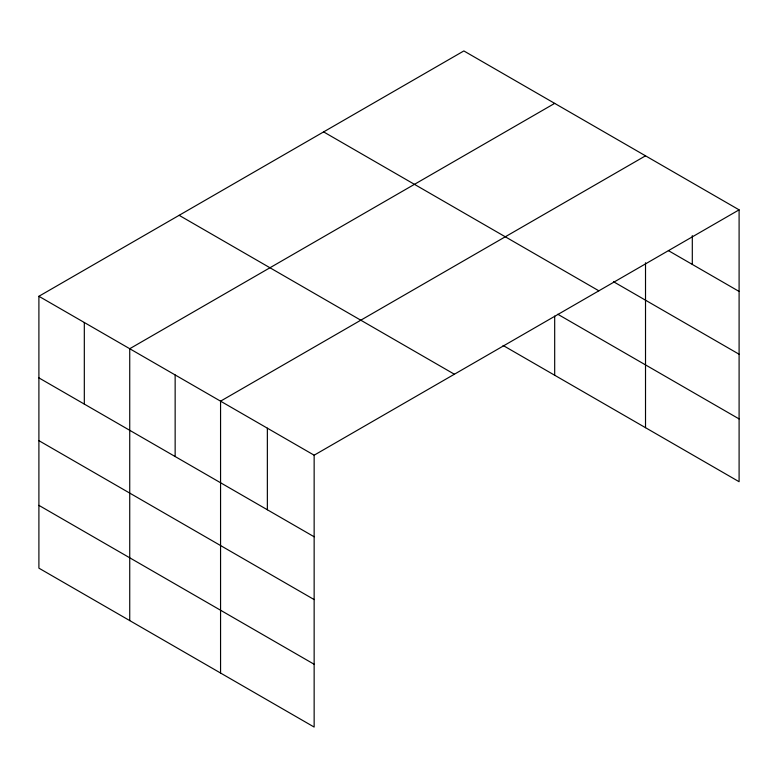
<?xml version="1.0" encoding="UTF-8"?>
<svg xmlns="http://www.w3.org/2000/svg" width="778" height="778" viewBox="0 0 778 778"><rect width="100%" height="100%" fill="white"/><g stroke="black" fill="none" stroke-linecap="round" stroke-linejoin="round"><path stroke-width="1.17" d="M739.1 209.846L314.147 455.198L314.147 727.06L38.9 568.154L38.9 296.282L463.853 50.94L739.1 209.846L739.1 481.718L503.074 345.451M645.516 262.769L645.516 427.686M554.685 103.377L129.732 348.719L129.732 620.591M645.516 155.824L220.563 401.166L220.563 673.028M668.39 250.613L739.1 291.439M613.521 281.724L739.1 354.233M323.619 131.9L598.865 290.816M557.777 314.244L739.1 418.924M179.135 215.321L454.381 374.228M38.9 296.282L314.147 455.198M38.9 377.875L314.147 536.781M38.9 440.659L314.147 599.575M38.9 505.36L314.147 664.266M692.303 235.627L692.303 264.423M554.685 316.082L554.685 375.249M267.36 428.182L267.36 509.765M175.147 374.947L175.147 456.53M84.316 322.5L84.316 404.093"/></g></svg>
